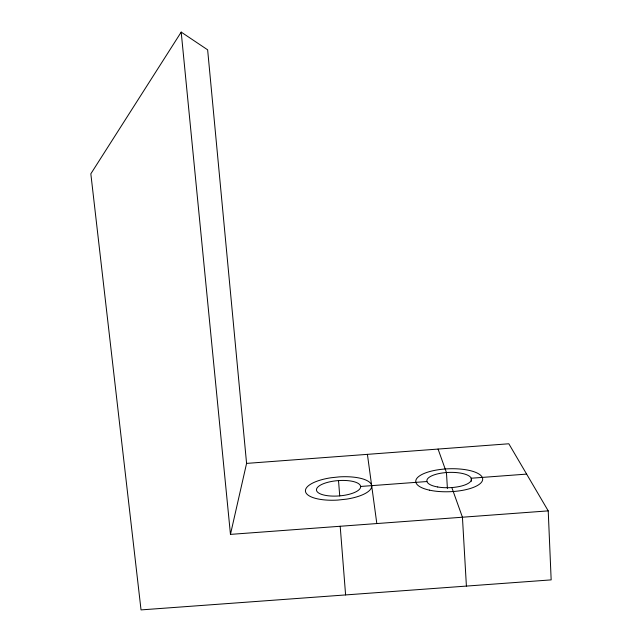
<?xml version="1.0" encoding="UTF-8"?>
<svg xmlns="http://www.w3.org/2000/svg" width="642" height="642" viewBox="0 0 642 642"><rect width="100%" height="100%" fill="white"/><g stroke="black" fill="none" stroke-linecap="round" stroke-linejoin="round"><path stroke-width="0.96" d="M548.22 510.872L230.462 534.385L246.576 463.396L207.639 49.819L181.196 32.1L90.835 173.813L141.031 609.9L551.165 579.886L548.22 510.872L508.825 443.774L246.576 463.396M360.611 486.467L360.635 486.748A22.149 7.672 -4.5 0 1 338.775 495.953A22.149 7.672 -4.5 0 1 316.466 489.958A22.149 7.672 -4.5 0 1 337.861 480.633L338.992 480.553A22.149 7.672 -4.5 0 1 360.515 485.954L360.611 486.467L426.946 481.532M526.633 474.109L471.22 478.234L471.388 481.227M438.061 449.063L446.455 472.536L447.402 488.418M451.824 487.551L462.433 517.219L466.405 586.09M367.409 454.351L376.822 523.559M181.196 32.1L230.462 534.385M340.188 526.263L345.605 594.925M338.551 480.978L339.73 495.921M371.702 486.058A33.232 11.516 -4.5 0 1 346.68 499.115L337.804 500.078A33.232 11.516 -4.5 0 1 305.608 491.973A33.232 11.516 -4.5 0 1 330.879 477.776L339.217 476.886A33.232 11.516 -4.5 0 1 371.67 485.649M429.402 490.143A33.488 11.476 -2.1 0 0 482.487 480.409A33.488 11.476 -2.1 0 0 435.782 470.169A33.488 11.476 -2.1 0 0 429.402 490.143M437.692 486.981A22.318 7.648 -2.1 0 0 471.445 479.43A22.318 7.648 -2.1 0 0 438.293 473.716A22.318 7.648 -2.1 0 0 437.692 486.981"/></g></svg>
